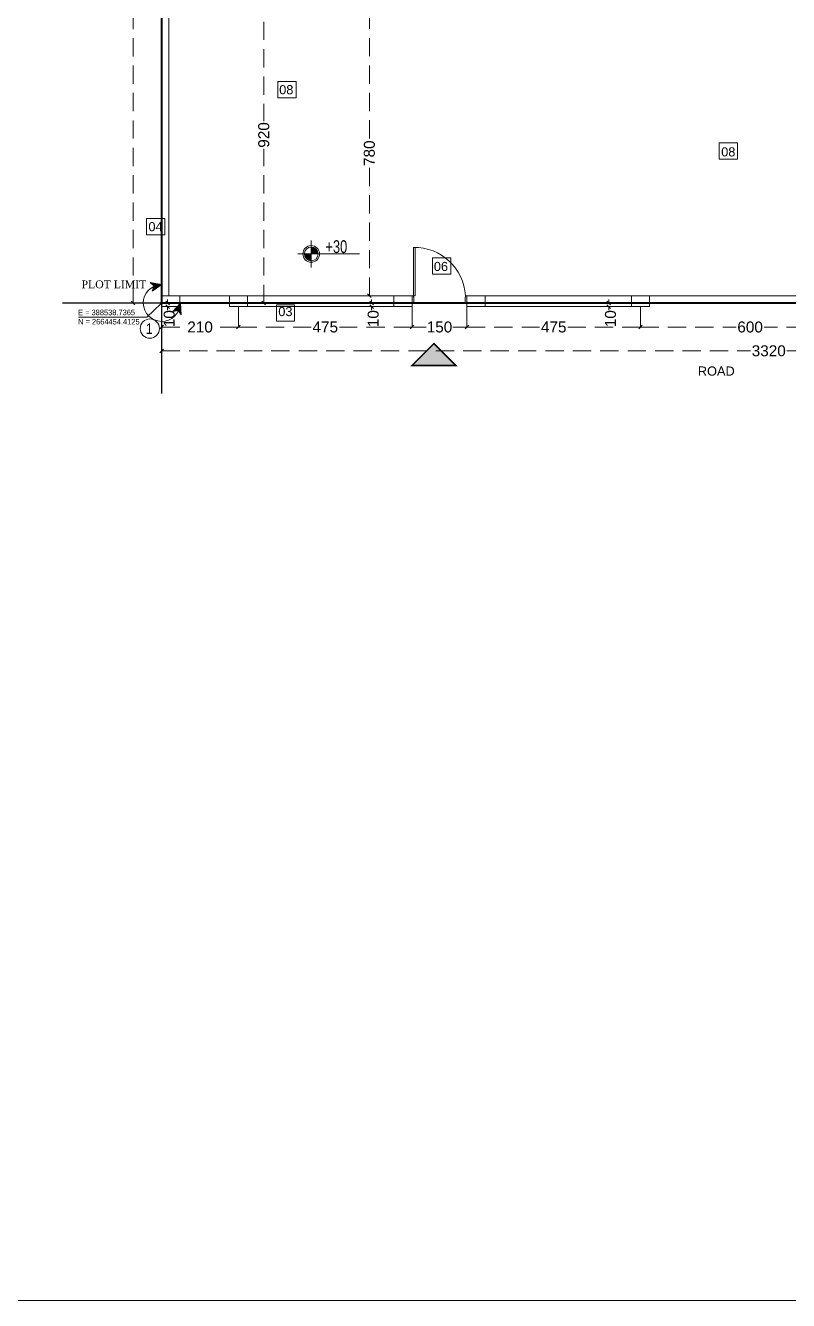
# Model space of a CAD drawing. Header units: inches. Extents: x -114 to 635, y -137 to 57.
# Drawn here: x -60.53 to -39.65, y -28.45 to 6.46 of the extents above; entities that cross this region are included whole.
import ezdxf
from ezdxf.enums import TextEntityAlignment as Align

# ---------------------------------------------------------------- set-up
doc = ezdxf.new("R2010")
doc.units = ezdxf.units.IN
doc.header["$MEASUREMENT"] = 0
doc.header["$PDMODE"] = 98
for name, pattern in [('DASHDOT', [1, 0.5, -0.25, 0, -0.25]), ('DASHED', [0.75, 0.5, -0.25]), ('DASHED2', [0.375, 0.25, -0.125]), ('HIDDEN', [0.375, 0.25, -0.125])]:
    doc.linetypes.add(name, pattern=pattern)
doc.layers.get('0').update_dxf_attribs({"lineweight": 5})
doc.layers.get('Defpoints').update_dxf_attribs({"lineweight": 5})
for name, color, linetype, lineweight in [('A-ARROW', 1, 'Continuous', 5), ('A-PLOT LIMIT', 1, 'Continuous', 0), ('BORDER A2', 7, 'Continuous', 50), ('BOUNDARY WALL', 3, 'Continuous', 18), ('dim', 1, 'Continuous', 9), ('DIM-OUT', 3, 'Continuous', 13), ('GENERAL TEXT', 4, 'Continuous', 5), ('LEVEL SYMBOL', 8, 'Continuous', 5), ('MARKER', 8, 'Continuous', 5), ('PLOT BOWNDARY', 1, 'DASHDOT', 50), ('PLOT LIMIT', 1, 'Continuous', 5)]:
    doc.layers.add(name, color=color, linetype=linetype, lineweight=lineweight)
doc.layers.add('ALARM', color=7, linetype='Continuous', lineweight=5, true_color=0xff0f0f)
doc.styles.add('002-F.FLOOR PLAN$0$xref plans$0$ATTRIBUTE', font='BKANT.TTF')
doc.styles.add('Arial', font='arial.ttf')
doc.styles.add('BORDER', font='times.ttf', dxfattribs={"height": 0.2})
doc.styles.add('MtXpl_Century_Gothic', font='GOTHIC.TTF')
doc.styles.get("Standard").update_dxf_attribs({"font": 'arial.ttf'})
doc.styles.add('VF-TextNarrow', font='ARIALN.TTF')
doc.dimstyles.new('SITE RASH', dxfattribs={"dimtxt": 0.3, "dimasz": 0.1, "dimexe": 0, "dimexo": 0, "dimgap": 0.05, "dimtad": 0, "dimdec": 0, "dimlfac": 100, "dimzin": 0, "dimdsep": 46, "dimtxsty": 'Arial', "dimblk": 'OBLIQUE', "dimcen": 0.05, "dimclrd": 256, "dimclre": 256, "dimclrt": 256, "dimadec": 0, "dimazin": 0, "dimtfac": 10, "dimtdec": 0, "dimtix": 1, "dimtofl": 0, "dimtmove": 1, "dimatfit": 2, "dimldrblk": 'OBLIQUE', "dimfxl": 0.05, "dimtolj": 1, "dimtzin": 0, "dimlwd": -1, "dimlwe": -1, "dimarcsym": 0})

# ---------------------------------------------------------------- blocks, each defined once
blk = doc.blocks.new('_Oblique')
at = {"color": 0, "lineweight": -2}
blk.add_line((-0.5, -0.5), (0.5, 0.5), dxfattribs=at)
blk = doc.blocks.new('*D626')
at = {"layer": 'Defpoints', "color": 0, "transparency": 16777216}
for p in [(-56.805, 34.861), (-57.588, -1.139), (-56.805, -1.139)]:
    blk.add_point(p, dxfattribs=at)
at = {"layer": 'DIM-OUT', "color": 1, "transparency": 16777216}
for p, q in [((-56.805, 34.861), (-57.588, 34.861)), ((-56.805, -1.139), (-57.588, -1.139))]:
    blk.add_line(p, q, dxfattribs=at)
at = {"layer": 'DIM-OUT', "color": 1, "linetype": 'DASHED', "transparency": 16777216}
for p, q in [((-57.588, 34.861), (-57.588, 17.358)), ((-57.588, -1.139), (-57.588, 16.364))]:
    blk.add_line(p, q, dxfattribs=at)
at = {"layer": 'DIM-OUT', "color": 1, "transparency": 16777216, "xscale": 0.1, "yscale": 0.1, "zscale": 0.1}
for p, rotation in [((-57.588, 34.861), 90), ((-57.588, -1.139), 270)]:
    blk.add_blockref('_Oblique', p, dxfattribs=dict(at, rotation=rotation))
at = {"layer": 'DIM-OUT', "transparency": 16777216, "insert": (-57.588, 16.861), "char_height": 0.3, "attachment_point": 5, "rotation": 90, "style": 'Arial'}
blk.add_mtext('\\A1;3600', dxfattribs=at)
blk = doc.blocks.new('*D730')
at = {"layer": 'Defpoints', "color": 0, "transparency": 16777216}
for p in [(-56.805, -1.239), (-23.605, -1.139), (-23.605, -2.449)]:
    blk.add_point(p, dxfattribs=at)
at = {"layer": 'DIM-OUT', "color": 1, "transparency": 16777216}
for p, q in [((-56.805, -1.239), (-56.805, -2.449)), ((-23.605, -1.139), (-23.605, -2.449))]:
    blk.add_line(p, q, dxfattribs=at)
at = {"layer": 'DIM-OUT', "color": 1, "linetype": 'DASHED', "transparency": 16777216}
for p, q in [((-56.805, -2.449), (-40.692, -2.449)), ((-23.605, -2.449), (-39.697, -2.449))]:
    blk.add_line(p, q, dxfattribs=at)
at = {"layer": 'DIM-OUT', "color": 1, "transparency": 16777216, "xscale": 0.1, "yscale": 0.1, "zscale": 0.1, "rotation": 180}
blk.add_blockref('_Oblique', (-56.805, -2.449), dxfattribs=at)
at = {"layer": 'DIM-OUT', "color": 1, "transparency": 16777216, "xscale": 0.1, "yscale": 0.1, "zscale": 0.1}
blk.add_blockref('_Oblique', (-23.605, -2.449), dxfattribs=at)
at = {"layer": 'DIM-OUT', "transparency": 16777216, "insert": (-40.195, -2.449), "char_height": 0.3, "attachment_point": 5, "style": 'Arial'}
blk.add_mtext('\\A1;3320', dxfattribs=at)
blk = doc.blocks.new('A$C2da3ec11')
for p, q in [((0.04, 0), (0.04, 1.32)), ((0.08, 1.319), (0.08, 0)), ((0, 0), (0.04, 0)), ((0, 0), (0.04, 0)), ((0.08, 0), (0.04, 0)), ((0.04, 0), (0.04, -0.04)), ((0.08, 0), (0.04, 0)), ((0.04, 0), (0.04, -0.04)), ((1.5, 0), (1.46, 0)), ((1.46, 0), (1.46, -0.04)), ((1.5, 0), (1.46, 0)), ((1.46, 0), (1.46, -0.04)), ((0.05, -0.2), (0, -0.2)), ((0.05, -0.2), (0, -0.2)), ((0.04, -0.04), (0.05, -0.04)), ((0.04, -0.04), (0.05, -0.04)), ((0.05, -0.04), (0.05, -0.2)), ((0.05, -0.04), (0.05, -0.2)), ((1.46, -0.04), (1.45, -0.04)), ((1.45, -0.04), (1.45, -0.2)), ((1.46, -0.04), (1.45, -0.04)), ((1.45, -0.04), (1.45, -0.2)), ((1.45, -0.2), (1.5, -0.2)), ((1.45, -0.2), (1.5, -0.2))]:
    blk.add_line(p, q)
blk.add_arc((0.064, -0.078), 1.399, 3.2163, 90.9641)
blk = doc.blocks.new('*D733')
at = {"layer": 'Defpoints', "color": 0, "transparency": 16777216}
for p in [(-49.954, -1.239), (-48.454, -1.239), (-49.954, -1.797)]:
    blk.add_point(p, dxfattribs=at)
at = {"layer": 'DIM-OUT', "color": 1, "transparency": 16777216}
for p, q in [((-49.954, -1.239), (-49.954, -1.797)), ((-48.454, -1.239), (-48.454, -1.797))]:
    blk.add_line(p, q, dxfattribs=at)
at = {"layer": 'DIM-OUT', "color": 1, "linetype": 'DASHED', "transparency": 16777216}
for p, q in [((-49.954, -1.797), (-49.571, -1.797)), ((-48.454, -1.797), (-48.837, -1.797))]:
    blk.add_line(p, q, dxfattribs=at)
at = {"layer": 'DIM-OUT', "color": 1, "transparency": 16777216, "xscale": 0.1, "yscale": 0.1, "zscale": 0.1, "rotation": 180}
blk.add_blockref('_Oblique', (-49.954, -1.797), dxfattribs=at)
at = {"layer": 'DIM-OUT', "color": 1, "transparency": 16777216, "xscale": 0.1, "yscale": 0.1, "zscale": 0.1}
blk.add_blockref('_Oblique', (-48.454, -1.797), dxfattribs=at)
at = {"layer": 'DIM-OUT', "transparency": 16777216, "insert": (-49.204, -1.797), "char_height": 0.3, "attachment_point": 5, "style": 'Arial'}
blk.add_mtext('\\A1;150', dxfattribs=at)
blk = doc.blocks.new('*D734')
at = {"layer": 'Defpoints', "color": 0, "transparency": 16777216}
for p in [(-54.704, -1.239), (-49.954, -1.239), (-54.704, -1.797)]:
    blk.add_point(p, dxfattribs=at)
at = {"layer": 'DIM-OUT', "color": 1, "transparency": 16777216}
for p, q in [((-54.704, -1.239), (-54.704, -1.797)), ((-49.954, -1.239), (-49.954, -1.797))]:
    blk.add_line(p, q, dxfattribs=at)
at = {"layer": 'DIM-OUT', "color": 1, "linetype": 'DASHED', "transparency": 16777216}
for p, q in [((-54.704, -1.797), (-52.718, -1.797)), ((-49.954, -1.797), (-51.94, -1.797))]:
    blk.add_line(p, q, dxfattribs=at)
at = {"layer": 'DIM-OUT', "color": 1, "transparency": 16777216, "xscale": 0.1, "yscale": 0.1, "zscale": 0.1, "rotation": 180}
blk.add_blockref('_Oblique', (-54.704, -1.797), dxfattribs=at)
at = {"layer": 'DIM-OUT', "color": 1, "transparency": 16777216, "xscale": 0.1, "yscale": 0.1, "zscale": 0.1}
blk.add_blockref('_Oblique', (-49.954, -1.797), dxfattribs=at)
at = {"layer": 'DIM-OUT', "transparency": 16777216, "insert": (-52.329, -1.797), "char_height": 0.3, "attachment_point": 5, "style": 'Arial'}
blk.add_mtext('\\A1;475', dxfattribs=at)
blk = doc.blocks.new('002-F.FLOOR PLAN$0$xref plans$0$LVL-PL')
h = blk.add_hatch(color=256)
h.paths.add_polyline_path([(0, 0.123), (0, 0), (0.123, 0, 0.414214)])
h.paths.add_polyline_path([(0, 0), (-0.123, 0, 0.414214), (0, -0.123)])
for p, q in [((0, 0.242), (0, -0.242)), ((0.2, 0), (-0.242, 0)), ((0, 0), (0.865, 0))]:
    blk.add_line(p, q)
for radius in [0.15, 0.123]:
    blk.add_circle((0, 0), radius)
at = {"style": '002-F.FLOOR PLAN$0$xref plans$0$ATTRIBUTE', "width": 0.75, "flags": 12}
for tag, p in [('LEVEL', (0.517, 0.151)), ('POSITION', (0.517, -0.154))]:
    blk.add_attdef(tag, text='', height=0.2, dxfattribs=at).set_placement(p, align=Align.MIDDLE)
blk = doc.blocks.new('*D742')
at = {"layer": 'Defpoints', "color": 0, "transparency": 16777216}
for p in [(-43.704, -1.239), (-37.705, -1.239), (-43.704, -1.797)]:
    blk.add_point(p, dxfattribs=at)
at = {"layer": 'DIM-OUT', "color": 1, "transparency": 16777216}
for p, q in [((-43.704, -1.239), (-43.704, -1.797)), ((-37.705, -1.239), (-37.705, -1.797))]:
    blk.add_line(p, q, dxfattribs=at)
at = {"layer": 'DIM-OUT', "color": 1, "linetype": 'DASHED', "transparency": 16777216}
for p, q in [((-43.704, -1.797), (-41.086, -1.797)), ((-37.705, -1.797), (-40.323, -1.797))]:
    blk.add_line(p, q, dxfattribs=at)
at = {"layer": 'DIM-OUT', "color": 1, "transparency": 16777216, "xscale": 0.1, "yscale": 0.1, "zscale": 0.1, "rotation": 180}
blk.add_blockref('_Oblique', (-43.704, -1.797), dxfattribs=at)
at = {"layer": 'DIM-OUT', "color": 1, "transparency": 16777216, "xscale": 0.1, "yscale": 0.1, "zscale": 0.1}
blk.add_blockref('_Oblique', (-37.705, -1.797), dxfattribs=at)
at = {"layer": 'DIM-OUT', "transparency": 16777216, "insert": (-40.705, -1.797), "char_height": 0.3, "attachment_point": 5, "style": 'Arial'}
blk.add_mtext('\\A1;600', dxfattribs=at)
blk = doc.blocks.new('*D743')
at = {"layer": 'Defpoints', "color": 0, "transparency": 16777216}
for p in [(-48.454, -1.239), (-43.704, -1.239), (-48.454, -1.797)]:
    blk.add_point(p, dxfattribs=at)
at = {"layer": 'DIM-OUT', "color": 1, "transparency": 16777216}
for p, q in [((-48.454, -1.239), (-48.454, -1.797)), ((-43.704, -1.239), (-43.704, -1.797))]:
    blk.add_line(p, q, dxfattribs=at)
at = {"layer": 'DIM-OUT', "color": 1, "linetype": 'DASHED', "transparency": 16777216}
for p, q in [((-48.454, -1.797), (-46.468, -1.797)), ((-43.704, -1.797), (-45.69, -1.797))]:
    blk.add_line(p, q, dxfattribs=at)
at = {"layer": 'DIM-OUT', "color": 1, "transparency": 16777216, "xscale": 0.1, "yscale": 0.1, "zscale": 0.1, "rotation": 180}
blk.add_blockref('_Oblique', (-48.454, -1.797), dxfattribs=at)
at = {"layer": 'DIM-OUT', "color": 1, "transparency": 16777216, "xscale": 0.1, "yscale": 0.1, "zscale": 0.1}
blk.add_blockref('_Oblique', (-43.704, -1.797), dxfattribs=at)
at = {"layer": 'DIM-OUT', "transparency": 16777216, "insert": (-46.079, -1.797), "char_height": 0.3, "attachment_point": 5, "style": 'Arial'}
blk.add_mtext('\\A1;475', dxfattribs=at)
blk = doc.blocks.new('*D735')
at = {"layer": 'Defpoints', "color": 0, "transparency": 16777216}
for p in [(-56.805, -1.239), (-54.704, -1.239), (-56.805, -1.797)]:
    blk.add_point(p, dxfattribs=at)
at = {"layer": 'DIM-OUT', "color": 1, "transparency": 16777216}
for p, q in [((-56.805, -1.239), (-56.805, -1.797)), ((-54.704, -1.239), (-54.704, -1.797))]:
    blk.add_line(p, q, dxfattribs=at)
at = {"layer": 'DIM-OUT', "color": 1, "linetype": 'DASHED', "transparency": 16777216}
for p, q in [((-56.805, -1.797), (-56.138, -1.797)), ((-54.704, -1.797), (-55.371, -1.797))]:
    blk.add_line(p, q, dxfattribs=at)
at = {"layer": 'DIM-OUT', "color": 1, "transparency": 16777216, "xscale": 0.1, "yscale": 0.1, "zscale": 0.1, "rotation": 180}
blk.add_blockref('_Oblique', (-56.805, -1.797), dxfattribs=at)
at = {"layer": 'DIM-OUT', "color": 1, "transparency": 16777216, "xscale": 0.1, "yscale": 0.1, "zscale": 0.1}
blk.add_blockref('_Oblique', (-54.704, -1.797), dxfattribs=at)
at = {"layer": 'DIM-OUT', "transparency": 16777216, "insert": (-55.754, -1.797), "char_height": 0.3, "attachment_point": 5, "style": 'Arial'}
blk.add_mtext('\\A1;210', dxfattribs=at)
blk = doc.blocks.new('*D736')
at = {"layer": 'Defpoints', "color": 0, "transparency": 16777216}
for p in [(-56.644, -1.139), (-56.493, -1.139), (-56.493, -1.239)]:
    blk.add_point(p, dxfattribs=at)
at = {"layer": 'DIM-OUT', "color": 1, "linetype": 'DASHED', "transparency": 16777216}
for p, q in [((-56.644, -1.139), (-56.644, -1.039)), ((-56.644, -1.239), (-56.644, -1.339))]:
    blk.add_line(p, q, dxfattribs=at)
at = {"layer": 'DIM-OUT', "color": 1, "transparency": 16777216}
for p, q in [((-56.493, -1.139), (-56.644, -1.139)), ((-56.493, -1.239), (-56.644, -1.239))]:
    blk.add_line(p, q, dxfattribs=at)
at = {"layer": 'DIM-OUT', "color": 1, "transparency": 16777216, "xscale": 0.1, "yscale": 0.1, "zscale": 0.1}
for p, rotation in [((-56.644, -1.139), 270), ((-56.644, -1.239), 90)]:
    blk.add_blockref('_Oblique', p, dxfattribs=dict(at, rotation=rotation))
at = {"layer": 'DIM-OUT', "transparency": 16777216, "insert": (-56.598, -1.568), "char_height": 0.3, "attachment_point": 5, "rotation": 90, "style": 'Arial'}
blk.add_mtext('\\A1;10', dxfattribs=at)
blk = doc.blocks.new('*D737')
at = {"layer": 'Defpoints', "color": 0, "transparency": 16777216}
for p in [(-51.063, -1.139), (-50.912, -1.139), (-50.912, -1.239)]:
    blk.add_point(p, dxfattribs=at)
at = {"layer": 'DIM-OUT', "color": 1, "linetype": 'DASHED', "transparency": 16777216}
for p, q in [((-51.063, -1.139), (-51.063, -1.039)), ((-51.063, -1.239), (-51.063, -1.339))]:
    blk.add_line(p, q, dxfattribs=at)
at = {"layer": 'DIM-OUT', "color": 1, "transparency": 16777216}
for p, q in [((-50.912, -1.139), (-51.063, -1.139)), ((-50.912, -1.239), (-51.063, -1.239))]:
    blk.add_line(p, q, dxfattribs=at)
at = {"layer": 'DIM-OUT', "color": 1, "transparency": 16777216, "xscale": 0.1, "yscale": 0.1, "zscale": 0.1}
for p, rotation in [((-51.063, -1.139), 270), ((-51.063, -1.239), 90)]:
    blk.add_blockref('_Oblique', p, dxfattribs=dict(at, rotation=rotation))
at = {"layer": 'DIM-OUT', "transparency": 16777216, "insert": (-51.016, -1.568), "char_height": 0.3, "attachment_point": 5, "rotation": 90, "style": 'Arial'}
blk.add_mtext('\\A1;10', dxfattribs=at)
blk = doc.blocks.new('*D738')
at = {"layer": 'Defpoints', "color": 0, "transparency": 16777216}
for p in [(-44.571, -1.139), (-44.42, -1.139), (-44.42, -1.239)]:
    blk.add_point(p, dxfattribs=at)
at = {"layer": 'DIM-OUT', "color": 1, "linetype": 'DASHED', "transparency": 16777216}
for p, q in [((-44.571, -1.139), (-44.571, -1.039)), ((-44.571, -1.239), (-44.571, -1.339))]:
    blk.add_line(p, q, dxfattribs=at)
at = {"layer": 'DIM-OUT', "color": 1, "transparency": 16777216}
for p, q in [((-44.42, -1.139), (-44.571, -1.139)), ((-44.42, -1.239), (-44.571, -1.239))]:
    blk.add_line(p, q, dxfattribs=at)
at = {"layer": 'DIM-OUT', "color": 1, "transparency": 16777216, "xscale": 0.1, "yscale": 0.1, "zscale": 0.1}
for p, rotation in [((-44.571, -1.139), 270), ((-44.571, -1.239), 90)]:
    blk.add_blockref('_Oblique', p, dxfattribs=dict(at, rotation=rotation))
at = {"layer": 'DIM-OUT', "transparency": 16777216, "insert": (-44.524, -1.568), "char_height": 0.3, "attachment_point": 5, "rotation": 90, "style": 'Arial'}
blk.add_mtext('\\A1;10', dxfattribs=at)
blk = doc.blocks.new('*D747')
at = {"layer": 'Defpoints', "color": 0, "transparency": 16777216}
for p in [(-54.806, 8.061), (-54.012, 8.061), (-54.454, -1.139)]:
    blk.add_point(p, dxfattribs=at)
at = {"layer": 'DIM-OUT', "color": 1, "transparency": 16777216}
for p, q in [((-54.806, 8.061), (-54.012, 8.061)), ((-54.454, -1.139), (-54.012, -1.139))]:
    blk.add_line(p, q, dxfattribs=at)
at = {"layer": 'DIM-OUT', "color": 1, "linetype": 'DASHED', "transparency": 16777216}
for p, q in [((-54.012, 8.061), (-54.012, 3.842)), ((-54.012, -1.139), (-54.012, 3.08))]:
    blk.add_line(p, q, dxfattribs=at)
at = {"layer": 'DIM-OUT', "color": 1, "transparency": 16777216, "xscale": 0.1, "yscale": 0.1, "zscale": 0.1}
for p, rotation in [((-54.012, 8.061), 90), ((-54.012, -1.139), 270)]:
    blk.add_blockref('_Oblique', p, dxfattribs=dict(at, rotation=rotation))
at = {"layer": 'DIM-OUT', "transparency": 16777216, "insert": (-54.012, 3.461), "char_height": 0.3, "attachment_point": 5, "rotation": 90, "style": 'Arial'}
blk.add_mtext('\\A1;920', dxfattribs=at)
blk = doc.blocks.new('*D1268')
at = {"layer": 'Defpoints', "color": 0, "transparency": 16777216}
for p in [(-51.122, 6.864), (-50.952, 6.864), (-50.952, -0.939)]:
    blk.add_point(p, dxfattribs=at)
at = {"layer": 'DIM-OUT', "color": 1, "transparency": 16777216}
for p, q in [((-50.952, 6.864), (-51.122, 6.864)), ((-50.952, -0.939), (-51.122, -0.939))]:
    blk.add_line(p, q, dxfattribs=at)
at = {"layer": 'DIM-OUT', "color": 1, "linetype": 'DASHED', "transparency": 16777216}
for p, q in [((-51.122, 6.864), (-51.122, 3.342)), ((-51.122, -0.939), (-51.122, 2.583))]:
    blk.add_line(p, q, dxfattribs=at)
at = {"layer": 'DIM-OUT', "color": 1, "transparency": 16777216, "xscale": 0.1, "yscale": 0.1, "zscale": 0.1}
for p, rotation in [((-51.122, 6.864), 90), ((-51.122, -0.939), 270)]:
    blk.add_blockref('_Oblique', p, dxfattribs=dict(at, rotation=rotation))
at = {"layer": 'DIM-OUT', "transparency": 16777216, "insert": (-51.122, 2.962), "char_height": 0.3, "attachment_point": 5, "rotation": 90, "style": 'Arial'}
blk.add_mtext('\\A1;780', dxfattribs=at)

msp = doc.modelspace()

# ---------------------------------------------------------------- hatches: boundary and pattern name
at = {"layer": 'A-PLOT LIMIT'}
h = msp.add_hatch(color=256, dxfattribs=at)
h.dxf.hatch_style = 1
h.paths.add_polyline_path([(-57.119, -0.576), (-57.016, -0.671), (-57.068, -0.818), (-56.805, -0.636)])
h = msp.add_hatch(color=256, dxfattribs=at)
h.dxf.hatch_style = 1
h.paths.add_polyline_path([(-56.504, -1.375), (-56.351, -1.344), (-56.271, -1.459), (-56.288, -1.139)])
at = {"layer": 'MARKER', "lineweight": 0}
h = msp.add_hatch(color=256, dxfattribs=at)
h.dxf.hatch_style = 1
edge = h.paths.add_edge_path()
edge.add_arc((-56.805, -1.139), 0.032, 180, 540)
at = {"layer": 'MARKER', "transparency": 33554687}
msp.add_hatch(color=256, dxfattribs=at).paths.add_polyline_path([(-48.758, -2.85), (-49.955, -2.85), (-49.357, -2.251)])

# ---------------------------------------------------------------- linework, layer by layer
at = {"layer": 'A-ARROW'}
msp.add_lwpolyline([(-56.288, -1.139), (-56.271, -1.459)], dxfattribs=at)
at = {"layer": 'A-PLOT LIMIT'}
msp.add_lwpolyline([(-57.068, -0.818), (-57.016, -0.671), (-57.119, -0.576)], dxfattribs=at)
for points in [[(-57.119, -0.576), (-57.016, -0.671), (-57.068, -0.818), (-56.805, -0.636)], [(-56.504, -1.375), (-56.351, -1.344), (-56.271, -1.459), (-56.288, -1.139)]]:
    msp.add_lwpolyline(points, close=True, dxfattribs=at)
msp.add_arc((-56.805, -1.139), 0.503, 91.8025, 358.3301, dxfattribs=at)
at = {"layer": 'BORDER A2', "lineweight": 5}
msp.add_lwpolyline([(-109.612, -28.445), (-10.223, -28.445), (-10.223, 52.989), (-109.612, 52.989)], close=True, dxfattribs=at)
at = {"layer": 'BOUNDARY WALL'}
for p, q in [((-54.454, -1.239), (-50.454, -1.239)), ((-47.954, -1.239), (-43.954, -1.239))]:
    msp.add_line(p, q, dxfattribs=at)
for points in [[(-56.805, -1.139), (-56.805, 34.861)], [(-56.605, -0.939), (-56.605, 34.661), (-23.805, 34.661), (-23.805, 4.061)], [(-49.954, -0.939), (-56.805, -0.939)], [(-32.955, -0.939), (-48.454, -0.939)], [(-54.954, -1.139), (-56.305, -1.139)], [(-37.955, -1.139), (-43.454, -1.139)]]:
    msp.add_lwpolyline(points, dxfattribs=at)
for points in [[(-56.805, -0.939), (-56.305, -0.939), (-56.305, -1.239), (-56.805, -1.239)], [(-54.954, -0.939), (-54.454, -0.939), (-54.454, -1.239), (-54.954, -1.239)], [(-50.454, -0.939), (-49.954, -0.939), (-49.954, -1.239), (-50.454, -1.239)], [(-48.454, -0.939), (-47.954, -0.939), (-47.954, -1.239), (-48.454, -1.239)], [(-43.954, -0.939), (-43.454, -0.939), (-43.454, -1.239), (-43.954, -1.239)]]:
    msp.add_lwpolyline(points, close=True, dxfattribs=at)
at = {"layer": 'BOUNDARY WALL', "linetype": 'DASHED2'}
for points in [[(-50.454, -1.139), (-54.454, -1.139)], [(-43.954, -1.139), (-47.954, -1.139)]]:
    msp.add_lwpolyline(points, dxfattribs=at)
at = {"layer": 'GENERAL TEXT'}
for points in [[(-53.626, 4.929), (-53.126, 4.929), (-53.126, 4.482), (-53.626, 4.482)], [(-41.549, 3.244), (-41.049, 3.244), (-41.049, 2.797), (-41.549, 2.797)], [(-57.217, 1.177), (-56.718, 1.177), (-56.718, 0.73), (-57.217, 0.73)], [(-49.393, 0.095), (-48.893, 0.095), (-48.893, -0.352), (-49.393, -0.352)], [(-53.667, -1.189), (-53.167, -1.189), (-53.167, -1.636), (-53.667, -1.636)]]:
    msp.add_lwpolyline(points, close=True, dxfattribs=at)
at = {"layer": 'MARKER', "ltscale": 800}
msp.add_lwpolyline([(-56.827, -1.161), (-57.21, -1.531), (-59.081, -1.531)], dxfattribs=at)
at = {"layer": 'MARKER', "const_width": 0.0428}
msp.add_lwpolyline([(-48.758, -2.85), (-49.955, -2.85), (-49.357, -2.251)], close=True, dxfattribs=at)
at = {"layer": 'MARKER', "ltscale": 800}
msp.add_circle((-56.805, -1.139), 0.032, dxfattribs=at)
at = {"layer": 'MARKER', "lineweight": 0}
msp.add_circle((-57.13, -1.839), 0.264, dxfattribs=at)
at = {"layer": 'PLOT BOWNDARY', "color": 8, "const_width": 0.0317}
for points in [[(-56.805, -1.14), (-59.521, -1.14)], [(-56.805, -3.623), (-56.805, -1.139)]]:
    msp.add_lwpolyline(points, dxfattribs=at)
at = {"layer": 'PLOT LIMIT', "color": 14, "linetype": 'HIDDEN', "ltscale": 3, "true_color": 0xa30000, "const_width": 0.05}
msp.add_lwpolyline([(-56.805, -1.139), (-23.605, -1.139), (-23.605, 34.861), (-56.805, 34.861)], close=True, dxfattribs=at)

# ---------------------------------------------------------------- block references
at = {"layer": 'dim'}
msp.add_blockref('A$C2da3ec11', (-49.954, -0.939), dxfattribs=at)
at = {"layer": 'LEVEL SYMBOL', "linetype": 'Continuous', "lineweight": 0}
ref = msp.add_blockref('002-F.FLOOR PLAN$0$xref plans$0$LVL-PL', (-52.714, 0.204), dxfattribs=dict(at, xscale=1.524000000000014, yscale=1.524000000000014, zscale=1.524000000000014))
ref.add_attrib('LEVEL', '+30', dxfattribs={"layer": '0', "lineweight": 5, "height": 0.35, "rotation": 360, "style": '002-F.FLOOR PLAN$0$xref plans$0$ATTRIBUTE', "width": 0.75}).set_placement((-52.026, 0.404), align=Align.MIDDLE)

# ---------------------------------------------------------------- texts
at = {"layer": 'A-PLOT LIMIT', "style": 'BORDER'}
msp.add_text('PLOT LIMIT', height=0.2123, rotation=359.9829, dxfattribs=at).set_placement((-58.998, -0.734))
at = {"layer": 'ALARM', "insert": (-59.092, -1.32), "char_height": 0.15235, "width": 1.91378, "attachment_point": 1, "style": 'MtXpl_Century_Gothic'}
msp.add_mtext('E = 388538.7365     N = 2664454.4125', dxfattribs=at)
at = {"layer": 'GENERAL TEXT', "char_height": 0.25, "attachment_point": 2}
for s, insert in [('{\\C5;08}         ', (-53.396, 4.825)), ('{\\C5;08}         ', (-41.302, 3.123)), ('{\\C5;04}         ', (-56.974, 1.076)), ('{\\C5;06}         ', (-49.164, -0.013)), ('{\\C5;03}         ', (-53.42, -1.248))]:
    msp.add_mtext_dynamic_manual_height_columns(s, width=0.76421, gutter_width=1.325, heights=[0], dxfattribs=dict(at, insert=insert))
at = {"layer": 'GENERAL TEXT', "insert": (-41.631, -2.877), "char_height": 0.25, "width": 0.76421, "attachment_point": 2}
msp.add_mtext('ROAD', dxfattribs=at)
at = {"layer": 'MARKER', "lineweight": 0, "style": 'VF-TextNarrow'}
msp.add_text('1', height=0.286, dxfattribs=at).set_placement((-57.238, -1.985))

# ---------------------------------------------------------------- dimensions: what is measured, and where the dimension line sits
at = {"layer": 'DIM-OUT'}
for base, p1, p2, picture, middle in [((-57.588, -1.139), (-56.805, 34.861), (-56.805, -1.139), '*D626', (-57.588, 16.861)), ((-54.012, 8.061), (-54.454, -1.139), (-54.806, 8.061), '*D747', (-54.012, 3.461)), ((-51.122, 6.864), (-50.952, -0.939), (-50.952, 6.864), '*D1268', (-51.122, 2.962))]:
    dim = msp.add_linear_dim(base=base, p1=p1, p2=p2, angle=90, dimstyle='SITE RASH', override={"dimclrd": 1, "dimclre": 1}, dxfattribs=at)
    dim.commit()
    dim.dimension.update_dxf_attribs({"geometry": picture, "text_midpoint": middle})
for base, p1, p2, picture, middle in [((-56.644, -1.139), (-56.493, -1.239), (-56.493, -1.139), '*D736', (-56.598, -1.568)), ((-51.063, -1.139), (-50.912, -1.239), (-50.912, -1.139), '*D737', (-51.016, -1.568)), ((-44.571, -1.139), (-44.42, -1.239), (-44.42, -1.139), '*D738', (-44.524, -1.568))]:
    dim = msp.add_linear_dim(base=base, p1=p1, p2=p2, angle=90, dimstyle='SITE RASH', override={"dimclrd": 1, "dimclre": 1}, dxfattribs=at)
    dim.commit()
    dim.dimension.update_dxf_attribs({"geometry": picture, "text_midpoint": middle, "dimtype": 160})
dim = msp.add_linear_dim(base=(-23.605, -2.449), p1=(-56.805, -1.239), p2=(-23.605, -1.139), dimstyle='SITE RASH', override={"dimclrd": 1, "dimclre": 1}, dxfattribs=at)
dim.commit()
dim.dimension.update_dxf_attribs({"geometry": '*D730', "text_midpoint": (-40.195, -2.449), "dimtype": 160})
for base, p1, p2, picture, middle in [((-56.805, -1.797), (-54.704, -1.239), (-56.805, -1.239), '*D735', (-55.754, -1.797)), ((-54.704, -1.797), (-49.954, -1.239), (-54.704, -1.239), '*D734', (-52.329, -1.797)), ((-49.954, -1.797), (-48.454, -1.239), (-49.954, -1.239), '*D733', (-49.204, -1.797)), ((-48.454, -1.797), (-43.704, -1.239), (-48.454, -1.239), '*D743', (-46.079, -1.797)), ((-43.704, -1.797), (-37.705, -1.239), (-43.704, -1.239), '*D742', (-40.705, -1.797))]:
    dim = msp.add_linear_dim(base=base, p1=p1, p2=p2, dimstyle='SITE RASH', override={"dimclrd": 1, "dimclre": 1}, dxfattribs=at)
    dim.commit()
    dim.dimension.update_dxf_attribs({"geometry": picture, "text_midpoint": middle})

doc.saveas('drawing.dxf')
